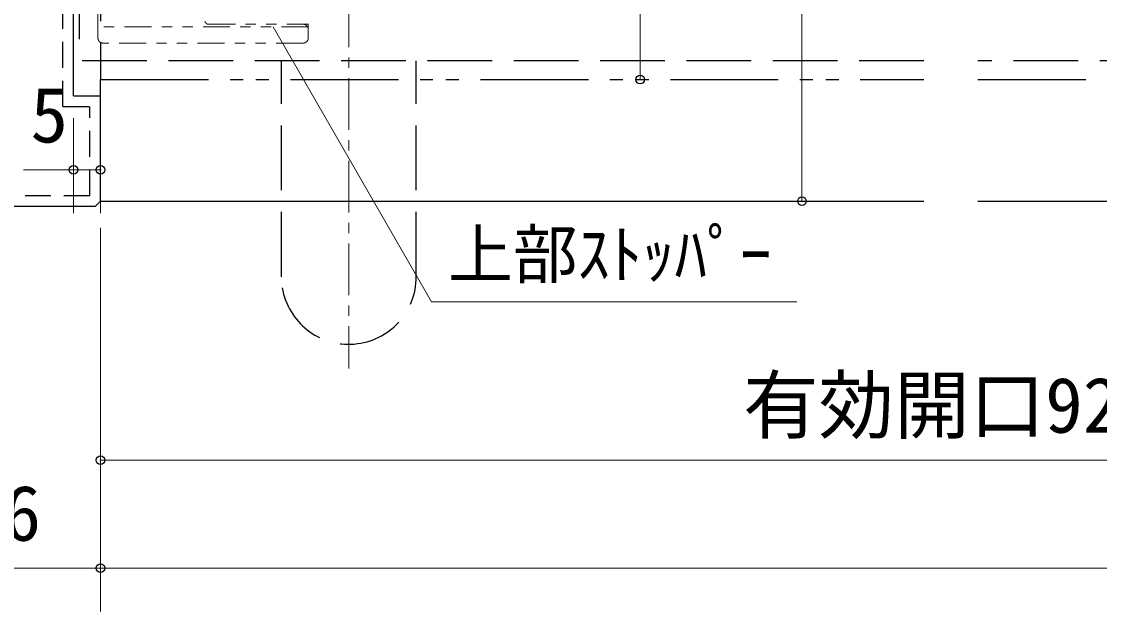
# Model space of a CAD drawing. Units: millimetres at full size; details may follow other scales. Extents: x -800 to 800, y -560 to 560.
# Drawn here: x -677.4 to -477.7, y -380 to -270.8 of the extents above; entities that cross this region are included whole.
import ezdxf
from ezdxf.enums import TextEntityAlignment as Align

# ---------------------------------------------------------------- set-up
doc = ezdxf.new("R2010")
doc.units = ezdxf.units.MM
doc.header["$LTSCALE"] = 4
doc.header["$PDMODE"] = 32
doc.header["$PDSIZE"] = 1.6
for name, pattern in [('DASHED1', [1.8, 1.2, -0.6]), ('DASHED3', [4, 3, -1]), ('DOUBLE_CHAIN1', [8.8, 5, -1, 0.6, -0.6, 0.6, -1]), ('USER12', [3.826934, 2.391833, -0.478367, 0.478367, -0.478367]), ('USER13', [3.635377, 1.243542, -0.478367, 0.478367, -0.478367, 0.478367, -0.478367])]:
    doc.linetypes.add(name, pattern=pattern)
doc.layers.add('2-0', color=7, linetype='Continuous', lineweight=25)
doc.styles.add('ＭＳ ゴシック', font='')
doc.styles.get('ＭＳ ゴシック').set_extended_font_data('MS Gothic')

msp = doc.modelspace()

# ---------------------------------------------------------------- linework, layer by layer
at = {"layer": '2-0', "color": 4, "lineweight": 9}
for p, q in [((-532.796, -304.031), (-532.796, -134.011)), ((-562.796, -281.533), (-562.796, -156.516)), ((-601.455, -322.657), (-630.831, -271.777)), ((-667.797, -306.246), (-667.797, -288.656)), ((-662.796, -306.246), (-662.796, -288.656)), ((-677.093, -298.246), (-662.796, -298.246)), ((-662.797, -359.999), (-662.797, -309.003)), ((-662.797, -379.999), (-662.797, -309.003)), ((-533.75, -322.657), (-601.455, -322.657)), ((-662.797, -351.999), (-347.626, -351.999)), ((-698.796, -371.999), (-662.797, -371.999)), ((-662.797, -371.999), (55.264, -371.999))]:
    msp.add_line(p, q, dxfattribs=at)
at = {"layer": '2-0', "color": 4, "linetype": 'USER12', "lineweight": 9}
msp.add_line((-616.793, -189.427), (-616.793, -335.039), dxfattribs=at)
at = {"layer": '2-0', "linetype": 'DASHED1'}
for p, q in [((-669.797, -286.53), (-669.797, -237.524)), ((-669.797, -286.53), (-664.796, -286.53)), ((-664.796, -303.027), (-664.796, -286.53)), ((-664.796, -303.027), (-679.838, -303.027))]:
    msp.add_line(p, q, dxfattribs=at)
at = {"layer": '2-0'}
for p, q in [((-667.797, -284.53), (-667.797, -239.524)), ((-662.796, -284.53), (-662.796, -281.533)), ((-667.797, -284.53), (-662.797, -284.53)), ((-662.796, -304.031), (-662.796, -284.53)), ((-663.796, -305.027), (-681.838, -305.027)), ((-663.796, -305.027), (-662.796, -304.031)), ((-662.796, -304.031), (-510.211, -304.031)), ((-500.211, -304.031), (-284.12, -304.031))]:
    msp.add_line(p, q, dxfattribs=at)
at = {"layer": '2-0', "linetype": 'DOUBLE_CHAIN1'}
for p, q in [((-662.797, -239.524), (-662.796, -281.533)), ((-662.796, -281.533), (-510.211, -281.533)), ((-500.211, -281.533), (-101.176, -281.533))]:
    msp.add_line(p, q, dxfattribs=at)
at = {"layer": '2-0', "linetype": 'DASHED3'}
for p, q in [((-666.796, -246.027), (-666.796, -278.04)), ((-510.211, -278.034), (-666.796, -278.04)), ((-629.293, -318.028), (-629.293, -278.028)), ((-604.293, -318.028), (-604.293, -278.028)), ((-305.623, -278.03), (-500.211, -278.034))]:
    msp.add_line(p, q, dxfattribs=at)
at = {"layer": '2-0', "color": 4, "linetype": 'USER13', "lineweight": 9}
for p, q in [((-663.299, -273.776), (-663.299, -250.276)), ((-642.796, -271.278), (-624.293, -271.278)), ((-624.294, -271.278), (-624.294, -273.776)), ((-624.294, -271.777), (-663.299, -271.777)), ((-625.294, -274.78), (-662.298, -274.78))]:
    msp.add_line(p, q, dxfattribs=at)
for centre, radius, start, end in [((-642.803, -270.6), 0.67, 196.08968, 202.34313), ((-642.796, -270.597), 0.677, 202.34391, 208.48878), ((-642.791, -270.594), 0.683, 208.48808, 214.54175), ((-642.786, -270.591), 0.689, 214.54001, 220.53058), ((-642.784, -270.59), 0.691, 220.52827, 226.4906), ((-642.785, -270.59), 0.69, 226.48817, 232.45999), ((-642.787, -270.593), 0.686, 232.45791, 238.476), ((-642.79, -270.599), 0.68, 238.47473, 244.57106), ((-642.793, -270.605), 0.673, 244.57105, 250.76885), ((-642.795, -270.61), 0.667, 250.77053, 257.08041), ((-642.796, -270.613), 0.665, 257.08409, 263.50063), ((-642.796, -270.609), 0.669, 263.50641, 270.00595), ((-625.293, -272.292), 1.014, 81.63109, 90.0189), ((-625.291, -272.274), 0.996, 73.29542, 81.61938), ((-625.29, -272.269), 0.991, 65.07209, 73.28833), ((-625.291, -272.271), 0.994, 56.96404, 65.06925), ((-625.293, -272.275), 0.998, 48.94073, 56.96432), ((-625.294, -272.277), 1, 40.95062, 48.94262), ((-625.294, -272.276), 0.999, 32.93525, 40.9525), ((-625.292, -272.275), 0.997, 24.84343, 32.93549), ((-625.291, -272.275), 0.997, 16.64496, 24.84055), ((-625.298, -272.277), 1.003, 8.34264, 16.63789), ((-625.318, -272.279), 1.024, 359.98001, 8.33106), ((-662.283, -273.776), 1.016, 179.98122, 188.43298), ((-662.3, -273.778), 0.999, 188.44592, 196.81493), ((-662.302, -273.779), 0.996, 196.82265, 205.05708), ((-662.298, -273.777), 1.002, 205.05988, 213.15402), ((-662.292, -273.773), 1.008, 213.15307, 221.13939), ((-662.289, -273.771), 1.012, 221.13628, 229.07275), ((-662.291, -273.772), 1.01, 229.0692, 237.02496), ((-662.294, -273.778), 1.004, 237.0227, 245.06331), ((-662.297, -273.784), 0.996, 245.06403, 253.23677), ((-662.298, -273.788), 0.993, 253.24193, 261.56183), ((-662.297, -273.78), 1.001, 261.57226, 270.01111), ((-625.293, -273.766), 1.014, 269.9807, 278.37086), ((-625.291, -273.785), 0.995, 278.38262, 286.71351), ((-625.289, -273.79), 0.99, 286.72074, 294.94775), ((-625.29, -273.788), 0.992, 294.9508, 303.06919), ((-625.293, -273.784), 0.997, 303.06917, 311.10639), ((-625.295, -273.782), 1, 311.1048, 319.10852), ((-625.295, -273.782), 1, 319.10697, 327.13142), ((-625.294, -273.782), 0.999, 327.13149, 335.2235), ((-625.296, -273.782), 1.001, 335.22662, 343.4123), ((-625.304, -273.779), 1.01, 343.41948, 351.69305), ((-625.327, -273.776), 1.032, 351.70453, 0.02145)]:
    msp.add_arc(centre, radius, start, end, dxfattribs=at)
at = {"layer": '2-0', "linetype": 'DASHED3'}
msp.add_arc((-616.793, -318.028), 12.5, 189.36136, 0, dxfattribs=at)
at = {"layer": '2-0', "color": 4}
for p in [(-562.796, -281.533), (-667.797, -298.246), (-662.796, -298.246), (-532.796, -304.031), (-662.797, -351.999), (-662.797, -371.999)]:
    msp.add_point(p, dxfattribs=at)

# ---------------------------------------------------------------- texts
at = {"layer": '2-0', "style": 'ＭＳ ゴシック'}
for s, height, p in [('5', 10.26, (-675.798, -296.246)), ('上部ｽﾄｯﾊﾟｰ', 8.798, (-598.394, -320.894)), ('有効開口927', 10.26, (-543.712, -349.999)), ('36', 10.26, (-687.796, -369.999))]:
    msp.add_text(s, height=height, dxfattribs=at).set_placement(p, align=Align.BOTTOM_LEFT)

doc.saveas('drawing.dxf')
